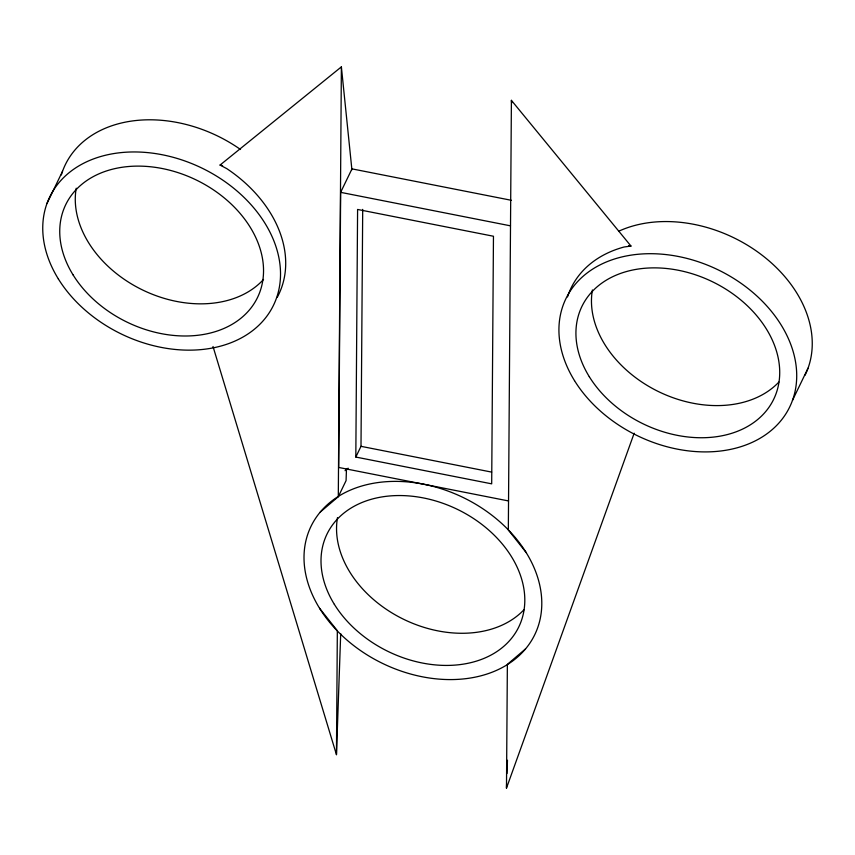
<?xml version="1.0" encoding="UTF-8"?>
<svg xmlns="http://www.w3.org/2000/svg" width="855" height="855" viewBox="0 0 855 855"><rect width="100%" height="100%" fill="white"/><g stroke="black" fill="none" stroke-linecap="round" stroke-linejoin="round"><path stroke-width="1.28" d="M213.013 346.499L336.453 754.644L337.34 630.712L319.599 608.322A124.296 92.222 25.8 0 1 423.599 484.197A124.296 92.222 25.8 0 1 525.515 648.934A124.296 92.222 25.8 0 1 319.599 608.322M320.294 512.038L338.302 496.702L341.38 66.872L220.056 165.058L226.853 168.681A124.296 92.222 25.8 0 1 277.319 297.187M511.376 200.305L351.993 168.873L340.643 192.343L338.676 467.45L508.511 500.945M355.819 457.051L357.593 209.454L493.463 236.247L491.689 483.845L355.819 457.051L361.002 446.331L362.702 209.389M634.175 433.207L506.481 788.128L507.368 664.378L525.547 648.892M567.517 296.92A124.296 92.222 25.8 0 1 624.15 246.988L630.979 246.048L511.408 100.356L508.33 530.004L526.231 552.608M336.453 754.644L340.707 633.63M346.489 468.647L346.072 480.617L338.302 496.702M506.481 788.128L506.62 784.142M506.994 773.519L507.464 760.245M46.982 203.49L62.522 171.331M792.478 400.375L808.018 368.216M628.575 245.738L630.979 246.048M340.643 192.343L510.488 225.838M361.002 446.331L491.646 472.099M220.056 165.058L222.599 165.688M511.408 100.356L511.675 102.995M341.38 66.872L351.907 169.739M618.603 231.288A124.296 92.222 25.8 0 1 762.478 255.506A124.296 92.222 25.8 0 1 805.047 375.217M778.862 382.078A106.544 79.055 25.8 0 1 657.848 391.28A106.544 79.055 25.8 0 1 592.408 289.952M263.522 279.425A106.544 79.055 25.8 0 1 142.4 289.888A106.544 79.055 25.8 0 1 76.223 188.207M61.325 174.944A124.296 92.222 25.8 0 1 240.522 149.497M523.955 609.765A106.544 79.055 25.8 0 1 402.929 618.956A106.544 79.055 25.8 0 1 337.49 517.638M345.057 470.688A124.296 92.222 25.8 0 1 348.188 468.198M589.277 376.67A106.544 79.055 25.8 0 0 765.77 411.479A106.544 79.055 25.8 0 0 678.41 270.276A106.544 79.055 25.8 0 0 589.277 376.67M574.517 380.646A124.296 92.222 25.8 0 0 780.433 421.259A124.296 92.222 25.8 0 0 678.507 256.511A124.296 92.222 25.8 0 0 574.517 380.646M73.092 274.915A106.544 79.055 25.8 0 0 249.596 309.724A106.544 79.055 25.8 0 0 162.226 168.521A106.544 79.055 25.8 0 0 73.092 274.915M58.332 278.89A124.296 92.222 25.8 0 0 264.248 319.503A124.296 92.222 25.8 0 0 162.322 154.766A124.296 92.222 25.8 0 0 58.332 278.89M334.358 604.346A106.544 79.055 25.8 0 0 510.863 639.155A106.544 79.055 25.8 0 0 423.492 497.952A106.544 79.055 25.8 0 0 334.358 604.346"/></g></svg>
